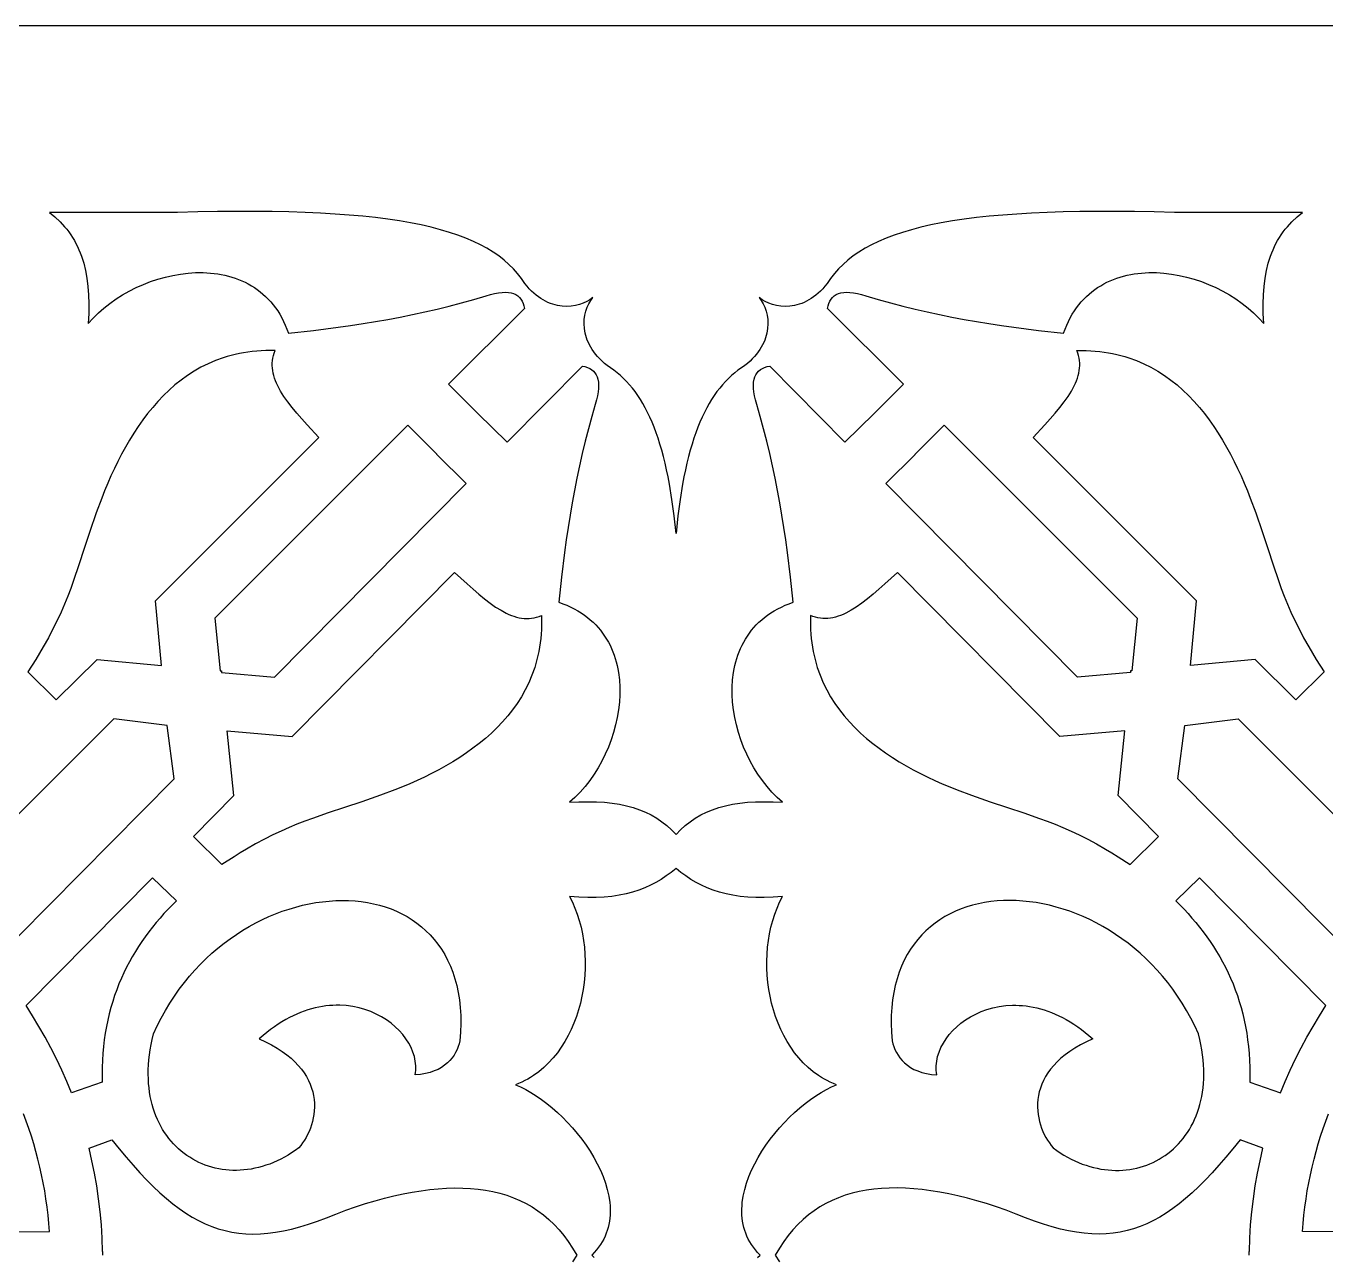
# Model space of a CAD drawing. Extents: x -54 to 62, y -138 to -98.
# Drawn here: x 20.18 to 41.47, y -118.33 to -98.2 of the extents above; entities that cross this region are included whole.
import ezdxf

# ---------------------------------------------------------------- set-up
doc = ezdxf.new("R2010")
doc.units = 0
doc.header["$MEASUREMENT"] = 0
doc.layers.add('LAYER_1', color=18, linetype='CONTINUOUS')

msp = doc.modelspace()

# ---------------------------------------------------------------- linework, layer by layer
at = {"layer": 'LAYER_1'}
for points in [[(61.942, -98.203), (-54.476, -98.203)], [(19.037, -114.137), (22.595, -110.545), (22.605, -110.533), (22.492, -109.659), (21.618, -109.551), (21.606, -109.561), (18.032, -113.138)], [(42.612, -114.137), (39.054, -110.545), (39.045, -110.533), (39.157, -109.659), (40.032, -109.551), (40.044, -109.561), (43.617, -113.138)], [(32.162, -118.373), (32.202, -118.332), (32.162, -118.29), (32.125, -118.248), (32.092, -118.205), (32.061, -118.161), (32.033, -118.116), (32.008, -118.07), (31.986, -118.023), (31.967, -117.976), (31.95, -117.928), (31.936, -117.879), (31.924, -117.83), (31.915, -117.78), (31.909, -117.729), (31.905, -117.679), (31.903, -117.627), (31.903, -117.576), (31.906, -117.524), (31.91, -117.471), (31.926, -117.366), (31.95, -117.26), (31.981, -117.154), (32.019, -117.048), (32.063, -116.943), (32.114, -116.838), (32.17, -116.735), (32.232, -116.633), (32.298, -116.533), (32.368, -116.436), (32.442, -116.341), (32.519, -116.249), (32.599, -116.161), (32.682, -116.076), (32.766, -115.996), (32.852, -115.92), (32.939, -115.849), (33.026, -115.783), (33.114, -115.723), (33.201, -115.668), (33.287, -115.62), (33.372, -115.579), (33.455, -115.545), (33.402, -115.524), (33.352, -115.501), (33.302, -115.476), (33.254, -115.45), (33.207, -115.422), (33.161, -115.393), (33.072, -115.329), (32.989, -115.26), (32.91, -115.185), (32.837, -115.104), (32.768, -115.019), (32.704, -114.93), (32.645, -114.836), (32.59, -114.738), (32.541, -114.637), (32.496, -114.533), (32.456, -114.427), (32.421, -114.318), (32.391, -114.207), (32.366, -114.094), (32.346, -113.981), (32.33, -113.866), (32.32, -113.751), (32.314, -113.635), (32.313, -113.52), (32.317, -113.406), (32.325, -113.292), (32.339, -113.18), (32.357, -113.069), (32.38, -112.96), (32.409, -112.853), (32.442, -112.75), (32.479, -112.649), (32.522, -112.552), (32.569, -112.458), (32.415, -112.47), (32.269, -112.476), (32.131, -112.476), (31.999, -112.47), (31.875, -112.458), (31.756, -112.441), (31.644, -112.418), (31.537, -112.391), (31.435, -112.358), (31.337, -112.32), (31.244, -112.277), (31.154, -112.231), (31.068, -112.179), (30.984, -112.124), (30.903, -112.065), (30.825, -112.001), (30.746, -112.065), (30.665, -112.124), (30.581, -112.179), (30.495, -112.231), (30.406, -112.277), (30.312, -112.32), (30.215, -112.358), (30.113, -112.391), (30.006, -112.418), (29.893, -112.441), (29.775, -112.458), (29.65, -112.47), (29.519, -112.476), (29.38, -112.476), (29.234, -112.47), (29.08, -112.458), (29.127, -112.552), (29.17, -112.649), (29.208, -112.75), (29.241, -112.853), (29.269, -112.96), (29.292, -113.069), (29.31, -113.18), (29.324, -113.292), (29.333, -113.406), (29.337, -113.52), (29.336, -113.635), (29.33, -113.751), (29.319, -113.866), (29.304, -113.981), (29.283, -114.094), (29.258, -114.207), (29.228, -114.318), (29.193, -114.427), (29.153, -114.533), (29.109, -114.637), (29.059, -114.738), (29.005, -114.836), (28.946, -114.93), (28.882, -115.019), (28.813, -115.104), (28.739, -115.185), (28.66, -115.26), (28.577, -115.329), (28.489, -115.393), (28.443, -115.422), (28.396, -115.45), (28.347, -115.476), (28.298, -115.501), (28.247, -115.524), (28.195, -115.545), (28.278, -115.579), (28.363, -115.62), (28.449, -115.668), (28.536, -115.723), (28.623, -115.783), (28.71, -115.849), (28.797, -115.92), (28.883, -115.996), (28.967, -116.076), (29.05, -116.161), (29.13, -116.249), (29.207, -116.341), (29.281, -116.436), (29.352, -116.533), (29.418, -116.633), (29.479, -116.735), (29.535, -116.838), (29.586, -116.943), (29.631, -117.048), (29.669, -117.154), (29.7, -117.26), (29.723, -117.366), (29.739, -117.471), (29.744, -117.524), (29.746, -117.576), (29.747, -117.627), (29.745, -117.679), (29.74, -117.729), (29.734, -117.78), (29.725, -117.83), (29.713, -117.879), (29.699, -117.928), (29.682, -117.976), (29.663, -118.023), (29.641, -118.07), (29.616, -118.116), (29.588, -118.161), (29.558, -118.205), (29.524, -118.248), (29.487, -118.29), (29.448, -118.332), (29.487, -118.373)], [(19.948, -117.953), (20.564, -117.949), (20.554, -117.814), (20.541, -117.68), (20.525, -117.547), (20.506, -117.414), (20.485, -117.282), (20.461, -117.151), (20.435, -117.021), (20.406, -116.892), (20.375, -116.764), (20.342, -116.637), (20.306, -116.511), (20.267, -116.386), (20.226, -116.262), (20.183, -116.138), (20.138, -116.017)], [(41.701, -117.953), (41.085, -117.949), (41.095, -117.814), (41.109, -117.68), (41.125, -117.547), (41.143, -117.414), (41.164, -117.282), (41.188, -117.151), (41.214, -117.021), (41.243, -116.892), (41.274, -116.764), (41.308, -116.637), (41.344, -116.511), (41.382, -116.386), (41.423, -116.262), (41.466, -116.138), (41.512, -116.017)], [(21.435, -118.332), (21.435, -118.331), (21.436, -118.273), (21.434, -118.273), (21.427, -118.055), (21.413, -117.839), (21.394, -117.624), (21.368, -117.412), (21.337, -117.201), (21.301, -116.993), (21.259, -116.787), (21.212, -116.584), (21.586, -116.448), (21.704, -116.593), (21.82, -116.731), (21.933, -116.862), (22.045, -116.985), (22.155, -117.101), (22.264, -117.209), (22.371, -117.311), (22.478, -117.405), (22.584, -117.492), (22.69, -117.572), (22.795, -117.644), (22.901, -117.71), (23.007, -117.768), (23.113, -117.82), (23.221, -117.864), (23.329, -117.902), (23.439, -117.933), (23.55, -117.957), (23.663, -117.974), (23.779, -117.984), (23.896, -117.988), (24.017, -117.985), (24.14, -117.975), (24.266, -117.959), (24.395, -117.936), (24.528, -117.907), (24.665, -117.871), (24.806, -117.828), (24.951, -117.779), (25.101, -117.724), (25.255, -117.663), (25.415, -117.595), (25.578, -117.54), (25.739, -117.489), (25.898, -117.443), (26.053, -117.401), (26.206, -117.364), (26.357, -117.331), (26.505, -117.303), (26.65, -117.28), (26.792, -117.261), (26.931, -117.247), (27.068, -117.238), (27.202, -117.234), (27.332, -117.236), (27.46, -117.242), (27.585, -117.254), (27.706, -117.271), (27.825, -117.293), (27.94, -117.321), (28.052, -117.354), (28.161, -117.393), (28.267, -117.438), (28.369, -117.489), (28.468, -117.545), (28.563, -117.608), (28.655, -117.676), (28.744, -117.751), (28.828, -117.832), (28.91, -117.919), (28.987, -118.012), (29.061, -118.112), (29.132, -118.219), (29.198, -118.332), (29.132, -118.445)], [(40.214, -118.332), (40.214, -118.331), (40.213, -118.273), (40.215, -118.273), (40.223, -118.055), (40.236, -117.839), (40.256, -117.624), (40.281, -117.412), (40.312, -117.201), (40.348, -116.993), (40.39, -116.787), (40.438, -116.584), (40.063, -116.448), (39.945, -116.593), (39.829, -116.731), (39.716, -116.862), (39.604, -116.985), (39.494, -117.101), (39.385, -117.209), (39.278, -117.311), (39.171, -117.405), (39.065, -117.492), (38.96, -117.572), (38.854, -117.644), (38.749, -117.71), (38.643, -117.768), (38.536, -117.82), (38.429, -117.864), (38.32, -117.902), (38.211, -117.933), (38.099, -117.957), (37.986, -117.974), (37.871, -117.984), (37.753, -117.988), (37.633, -117.985), (37.51, -117.975), (37.384, -117.959), (37.254, -117.936), (37.121, -117.907), (36.984, -117.871), (36.843, -117.828), (36.698, -117.779), (36.548, -117.724), (36.394, -117.663), (36.234, -117.595), (36.071, -117.54), (35.91, -117.489), (35.752, -117.443), (35.596, -117.401), (35.443, -117.364), (35.292, -117.331), (35.145, -117.303), (35, -117.28), (34.857, -117.261), (34.718, -117.247), (34.581, -117.238), (34.448, -117.234), (34.317, -117.236), (34.189, -117.242), (34.064, -117.254), (33.943, -117.271), (33.824, -117.293), (33.709, -117.321), (33.597, -117.354), (33.488, -117.393), (33.383, -117.438), (33.28, -117.489), (33.182, -117.545), (33.086, -117.608), (32.994, -117.676), (32.906, -117.751), (32.821, -117.832), (32.74, -117.919), (32.662, -118.012), (32.588, -118.112), (32.518, -118.219), (32.451, -118.332), (32.518, -118.445)]]:
    msp.add_lwpolyline(points, dxfattribs=at)
for points in [[(30.825, -111.446), (30.898, -111.37), (30.976, -111.3), (31.056, -111.235), (31.141, -111.177), (31.23, -111.125), (31.324, -111.078), (31.422, -111.038), (31.526, -111.003), (31.634, -110.973), (31.749, -110.949), (31.869, -110.931), (31.995, -110.917), (32.128, -110.91), (32.268, -110.907), (32.414, -110.909), (32.568, -110.917), (32.48, -110.837), (32.395, -110.751), (32.315, -110.659), (32.239, -110.561), (32.167, -110.459), (32.101, -110.353), (32.039, -110.243), (31.983, -110.129), (31.932, -110.012), (31.886, -109.893), (31.847, -109.772), (31.813, -109.65), (31.786, -109.526), (31.765, -109.403), (31.751, -109.279), (31.744, -109.155), (31.744, -109.033), (31.751, -108.912), (31.766, -108.793), (31.777, -108.734), (31.789, -108.676), (31.803, -108.619), (31.82, -108.562), (31.838, -108.507), (31.859, -108.452), (31.881, -108.398), (31.906, -108.346), (31.933, -108.294), (31.962, -108.243), (31.993, -108.194), (32.026, -108.146), (32.062, -108.099), (32.1, -108.054), (32.14, -108.01), (32.183, -107.968), (32.228, -107.927), (32.276, -107.888), (32.325, -107.85), (32.378, -107.815), (32.433, -107.781), (32.49, -107.749), (32.55, -107.719), (32.612, -107.691), (32.677, -107.665), (32.745, -107.641), (32.701, -107.232), (32.651, -106.824), (32.623, -106.621), (32.593, -106.418), (32.56, -106.215), (32.526, -106.012), (32.488, -105.81), (32.448, -105.608), (32.406, -105.406), (32.36, -105.204), (32.312, -105.003), (32.26, -104.802), (32.205, -104.601), (32.147, -104.401), (32.126, -104.328), (32.11, -104.26), (32.099, -104.197), (32.093, -104.138), (32.092, -104.084), (32.095, -104.035), (32.103, -103.99), (32.115, -103.95), (32.132, -103.914), (32.152, -103.882), (32.177, -103.854), (32.206, -103.83), (32.239, -103.81), (32.275, -103.794), (32.315, -103.782), (32.359, -103.774), (33.592, -105.021), (34.071, -104.549), (34.074, -104.546), (34.549, -104.069), (33.308, -102.829), (33.317, -102.786), (33.329, -102.746), (33.345, -102.71), (33.365, -102.677), (33.389, -102.649), (33.417, -102.624), (33.449, -102.603), (33.485, -102.587), (33.526, -102.575), (33.571, -102.568), (33.62, -102.565), (33.674, -102.566), (33.732, -102.573), (33.796, -102.584), (33.863, -102.6), (33.936, -102.621), (34.136, -102.68), (34.337, -102.736), (34.538, -102.789), (34.739, -102.839), (34.94, -102.885), (35.141, -102.929), (35.343, -102.97), (35.545, -103.008), (35.748, -103.044), (35.95, -103.078), (36.153, -103.109), (36.357, -103.138), (36.764, -103.19), (37.173, -103.236), (37.197, -103.168), (37.223, -103.104), (37.252, -103.041), (37.282, -102.982), (37.315, -102.925), (37.349, -102.87), (37.385, -102.818), (37.422, -102.768), (37.462, -102.721), (37.503, -102.676), (37.545, -102.634), (37.59, -102.593), (37.635, -102.556), (37.682, -102.52), (37.73, -102.487), (37.78, -102.456), (37.83, -102.427), (37.882, -102.401), (37.935, -102.376), (37.989, -102.354), (38.044, -102.334), (38.099, -102.316), (38.156, -102.3), (38.213, -102.286), (38.271, -102.274), (38.33, -102.264), (38.449, -102.249), (38.57, -102.243), (38.693, -102.243), (38.816, -102.251), (38.94, -102.266), (39.063, -102.287), (39.187, -102.315), (39.309, -102.349), (39.43, -102.389), (39.548, -102.436), (39.665, -102.487), (39.778, -102.544), (39.888, -102.606), (39.994, -102.674), (40.096, -102.746), (40.193, -102.822), (40.285, -102.903), (40.37, -102.988), (40.45, -103.076), (40.443, -102.912), (40.441, -102.756), (40.446, -102.607), (40.457, -102.467), (40.473, -102.333), (40.496, -102.207), (40.525, -102.087), (40.561, -101.974), (40.581, -101.92), (40.603, -101.867), (40.626, -101.815), (40.651, -101.765), (40.678, -101.716), (40.707, -101.669), (40.737, -101.623), (40.769, -101.577), (40.802, -101.533), (40.837, -101.491), (40.913, -101.408), (40.996, -101.33), (41.086, -101.255), (38.989, -101.255), (38.655, -101.247), (38.333, -101.242), (38.023, -101.239), (37.725, -101.239), (37.439, -101.242), (37.164, -101.248), (36.901, -101.257), (36.648, -101.268), (36.407, -101.283), (36.175, -101.3), (35.955, -101.319), (35.744, -101.342), (35.543, -101.368), (35.352, -101.396), (35.17, -101.428), (34.998, -101.462), (34.834, -101.499), (34.679, -101.54), (34.533, -101.583), (34.395, -101.629), (34.265, -101.678), (34.143, -101.731), (34.028, -101.786), (33.921, -101.844), (33.821, -101.906), (33.727, -101.97), (33.641, -102.038), (33.561, -102.108), (33.487, -102.182), (33.419, -102.259), (33.357, -102.339), (33.3, -102.422), (33.264, -102.466), (33.228, -102.507), (33.191, -102.545), (33.153, -102.579), (33.115, -102.611), (33.077, -102.64), (33.038, -102.666), (33, -102.69), (32.961, -102.711), (32.922, -102.73), (32.883, -102.746), (32.844, -102.759), (32.805, -102.771), (32.766, -102.78), (32.69, -102.792), (32.615, -102.796), (32.543, -102.793), (32.473, -102.783), (32.407, -102.766), (32.345, -102.745), (32.287, -102.718), (32.234, -102.687), (32.187, -102.652), (32.222, -102.699), (32.253, -102.752), (32.279, -102.81), (32.3, -102.873), (32.316, -102.939), (32.326, -103.009), (32.329, -103.081), (32.324, -103.156), (32.312, -103.232), (32.303, -103.271), (32.291, -103.309), (32.277, -103.348), (32.261, -103.387), (32.242, -103.426), (32.221, -103.465), (32.197, -103.504), (32.171, -103.542), (32.141, -103.58), (32.109, -103.618), (32.074, -103.655), (32.037, -103.692), (31.996, -103.728), (31.952, -103.764), (31.895, -103.801), (31.84, -103.841), (31.787, -103.883), (31.734, -103.927), (31.684, -103.975), (31.634, -104.025), (31.586, -104.078), (31.54, -104.133), (31.495, -104.192), (31.451, -104.254), (31.408, -104.319), (31.367, -104.387), (31.328, -104.458), (31.289, -104.532), (31.252, -104.61), (31.216, -104.691), (31.182, -104.776), (31.149, -104.865), (31.117, -104.956), (31.087, -105.052), (31.058, -105.152), (31.03, -105.255), (31.004, -105.362), (30.979, -105.473), (30.955, -105.588), (30.933, -105.708), (30.892, -105.959), (30.856, -106.227), (30.825, -106.514), (30.794, -106.227), (30.758, -105.959), (30.717, -105.708), (30.694, -105.588), (30.67, -105.473), (30.645, -105.362), (30.619, -105.255), (30.591, -105.152), (30.562, -105.052), (30.532, -104.956), (30.5, -104.865), (30.467, -104.776), (30.433, -104.691), (30.397, -104.61), (30.36, -104.532), (30.322, -104.458), (30.282, -104.387), (30.241, -104.319), (30.199, -104.254), (30.155, -104.192), (30.11, -104.133), (30.063, -104.078), (30.015, -104.025), (29.966, -103.975), (29.915, -103.927), (29.863, -103.883), (29.809, -103.841), (29.754, -103.801), (29.698, -103.764), (29.654, -103.728), (29.613, -103.692), (29.575, -103.655), (29.54, -103.618), (29.508, -103.58), (29.479, -103.542), (29.452, -103.504), (29.428, -103.465), (29.407, -103.426), (29.389, -103.387), (29.372, -103.348), (29.358, -103.309), (29.347, -103.271), (29.337, -103.232), (29.325, -103.156), (29.32, -103.081), (29.323, -103.009), (29.333, -102.939), (29.349, -102.873), (29.37, -102.81), (29.397, -102.752), (29.428, -102.699), (29.462, -102.652), (29.415, -102.687), (29.362, -102.718), (29.304, -102.745), (29.242, -102.766), (29.176, -102.783), (29.106, -102.793), (29.034, -102.796), (28.959, -102.792), (28.883, -102.78), (28.844, -102.771), (28.806, -102.759), (28.767, -102.746), (28.728, -102.73), (28.689, -102.711), (28.65, -102.69), (28.611, -102.666), (28.572, -102.64), (28.534, -102.611), (28.496, -102.579), (28.459, -102.545), (28.422, -102.507), (28.385, -102.466), (28.349, -102.422), (28.293, -102.339), (28.23, -102.259), (28.163, -102.182), (28.089, -102.108), (28.008, -102.038), (27.922, -101.97), (27.829, -101.906), (27.728, -101.844), (27.621, -101.786), (27.507, -101.731), (27.384, -101.678), (27.254, -101.629), (27.116, -101.583), (26.97, -101.54), (26.815, -101.499), (26.651, -101.462), (26.479, -101.428), (26.297, -101.396), (26.106, -101.368), (25.905, -101.342), (25.695, -101.319), (25.474, -101.3), (25.243, -101.283), (25.001, -101.268), (24.749, -101.257), (24.485, -101.248), (24.21, -101.242), (23.924, -101.239), (23.626, -101.239), (23.316, -101.242), (22.994, -101.247), (22.66, -101.255), (20.564, -101.255), (20.654, -101.33), (20.736, -101.408), (20.812, -101.491), (20.847, -101.533), (20.881, -101.577), (20.913, -101.623), (20.943, -101.669), (20.971, -101.716), (20.998, -101.765), (21.023, -101.815), (21.046, -101.867), (21.068, -101.92), (21.088, -101.974), (21.124, -102.087), (21.153, -102.207), (21.176, -102.333), (21.193, -102.467), (21.203, -102.607), (21.208, -102.756), (21.207, -102.912), (21.2, -103.076), (21.279, -102.988), (21.365, -102.903), (21.456, -102.822), (21.553, -102.746), (21.655, -102.674), (21.761, -102.606), (21.871, -102.544), (21.985, -102.487), (22.101, -102.436), (22.22, -102.389), (22.34, -102.349), (22.463, -102.315), (22.586, -102.287), (22.71, -102.266), (22.833, -102.251), (22.957, -102.243), (23.079, -102.243), (23.2, -102.249), (23.319, -102.264), (23.378, -102.274), (23.436, -102.286), (23.493, -102.3), (23.55, -102.316), (23.606, -102.334), (23.661, -102.354), (23.714, -102.376), (23.767, -102.401), (23.819, -102.427), (23.87, -102.456), (23.919, -102.487), (23.967, -102.52), (24.014, -102.556), (24.06, -102.593), (24.104, -102.634), (24.146, -102.676), (24.187, -102.721), (24.227, -102.768), (24.265, -102.818), (24.301, -102.87), (24.335, -102.925), (24.367, -102.982), (24.398, -103.041), (24.426, -103.104), (24.452, -103.168), (24.477, -103.236), (24.885, -103.19), (25.293, -103.138), (25.496, -103.109), (25.699, -103.078), (25.901, -103.044), (26.104, -103.008), (26.306, -102.97), (26.508, -102.929), (26.709, -102.885), (26.911, -102.839), (27.112, -102.789), (27.312, -102.736), (27.513, -102.68), (27.713, -102.621), (27.786, -102.6), (27.854, -102.584), (27.917, -102.573), (27.975, -102.566), (28.029, -102.565), (28.079, -102.568), (28.123, -102.575), (28.164, -102.587), (28.2, -102.603), (28.232, -102.624), (28.26, -102.649), (28.284, -102.677), (28.304, -102.71), (28.32, -102.746), (28.333, -102.786), (28.341, -102.829), (27.101, -104.069), (27.576, -104.546), (27.579, -104.549), (28.057, -105.021), (29.291, -103.774), (29.334, -103.782), (29.374, -103.794), (29.411, -103.81), (29.443, -103.83), (29.472, -103.854), (29.497, -103.882), (29.517, -103.914), (29.534, -103.95), (29.546, -103.99), (29.554, -104.035), (29.557, -104.084), (29.556, -104.138), (29.55, -104.197), (29.539, -104.26), (29.523, -104.328), (29.503, -104.401), (29.444, -104.601), (29.389, -104.802), (29.338, -105.003), (29.289, -105.204), (29.244, -105.406), (29.201, -105.608), (29.161, -105.81), (29.124, -106.012), (29.089, -106.215), (29.057, -106.418), (29.026, -106.621), (28.998, -106.824), (28.948, -107.232), (28.905, -107.641), (28.972, -107.665), (29.037, -107.691), (29.1, -107.719), (29.159, -107.749), (29.217, -107.781), (29.272, -107.815), (29.324, -107.85), (29.374, -107.888), (29.421, -107.927), (29.466, -107.968), (29.509, -108.01), (29.549, -108.054), (29.587, -108.099), (29.623, -108.146), (29.656, -108.194), (29.688, -108.243), (29.717, -108.294), (29.744, -108.346), (29.768, -108.398), (29.791, -108.452), (29.811, -108.507), (29.83, -108.562), (29.846, -108.619), (29.86, -108.676), (29.873, -108.734), (29.883, -108.793), (29.898, -108.912), (29.905, -109.033), (29.905, -109.155), (29.898, -109.279), (29.884, -109.403), (29.863, -109.526), (29.836, -109.65), (29.803, -109.772), (29.763, -109.893), (29.718, -110.012), (29.667, -110.129), (29.61, -110.243), (29.549, -110.353), (29.482, -110.459), (29.411, -110.561), (29.335, -110.659), (29.254, -110.751), (29.17, -110.837), (29.081, -110.917), (29.235, -110.909), (29.382, -110.907), (29.521, -110.91), (29.654, -110.917), (29.78, -110.931), (29.901, -110.949), (30.015, -110.973), (30.124, -111.003), (30.227, -111.038), (30.325, -111.078), (30.419, -111.125), (30.508, -111.177), (30.593, -111.235), (30.674, -111.3), (30.751, -111.37)], [(20.211, -108.779), (20.673, -109.24), (21.342, -108.576), (22.4, -108.677), (22.299, -107.616), (24.975, -104.94), (24.784, -104.736), (24.696, -104.638), (24.613, -104.543), (24.537, -104.45), (24.467, -104.359), (24.404, -104.27), (24.349, -104.183), (24.303, -104.097), (24.283, -104.055), (24.265, -104.013), (24.25, -103.971), (24.237, -103.929), (24.227, -103.888), (24.22, -103.847), (24.215, -103.805), (24.212, -103.765), (24.213, -103.724), (24.217, -103.683), (24.223, -103.642), (24.233, -103.601), (24.245, -103.561), (24.261, -103.52), (24.184, -103.518), (24.107, -103.519), (24.032, -103.522), (23.958, -103.527), (23.885, -103.534), (23.814, -103.543), (23.743, -103.554), (23.674, -103.567), (23.606, -103.581), (23.54, -103.598), (23.474, -103.616), (23.409, -103.636), (23.284, -103.682), (23.162, -103.734), (23.045, -103.792), (22.933, -103.856), (22.824, -103.926), (22.719, -104.002), (22.619, -104.082), (22.522, -104.167), (22.429, -104.257), (22.339, -104.351), (22.254, -104.449), (22.171, -104.55), (22.092, -104.655), (22.016, -104.762), (21.944, -104.872), (21.875, -104.985), (21.808, -105.1), (21.745, -105.216), (21.684, -105.334), (21.626, -105.453), (21.57, -105.573), (21.518, -105.693), (21.467, -105.814), (21.419, -105.935), (21.33, -106.174), (21.224, -106.48), (21.132, -106.762), (21.045, -107.029), (20.958, -107.287), (20.912, -107.415), (20.863, -107.543), (20.81, -107.673), (20.753, -107.805), (20.69, -107.94), (20.621, -108.079), (20.545, -108.222), (20.461, -108.371), (20.338, -108.577)], [(41.439, -108.779), (40.977, -109.24), (40.308, -108.576), (39.249, -108.677), (39.35, -107.616), (36.674, -104.94), (36.865, -104.736), (36.953, -104.638), (37.036, -104.543), (37.113, -104.45), (37.183, -104.359), (37.245, -104.27), (37.3, -104.183), (37.347, -104.097), (37.366, -104.055), (37.384, -104.013), (37.399, -103.971), (37.412, -103.929), (37.422, -103.888), (37.43, -103.847), (37.435, -103.805), (37.437, -103.765), (37.436, -103.724), (37.433, -103.683), (37.426, -103.642), (37.417, -103.601), (37.404, -103.561), (37.388, -103.52), (37.466, -103.518), (37.542, -103.519), (37.617, -103.522), (37.691, -103.527), (37.764, -103.534), (37.836, -103.543), (37.906, -103.554), (37.975, -103.567), (38.043, -103.581), (38.11, -103.598), (38.175, -103.616), (38.24, -103.636), (38.366, -103.682), (38.487, -103.734), (38.604, -103.792), (38.717, -103.856), (38.825, -103.926), (38.93, -104.002), (39.031, -104.082), (39.127, -104.167), (39.22, -104.257), (39.31, -104.351), (39.396, -104.449), (39.478, -104.55), (39.557, -104.655), (39.633, -104.762), (39.705, -104.872), (39.775, -104.985), (39.841, -105.1), (39.905, -105.216), (39.965, -105.334), (40.023, -105.453), (40.079, -105.573), (40.132, -105.693), (40.182, -105.814), (40.23, -105.935), (40.32, -106.174), (40.425, -106.48), (40.517, -106.762), (40.604, -107.029), (40.691, -107.287), (40.737, -107.415), (40.786, -107.543), (40.839, -107.673), (40.896, -107.805), (40.959, -107.94), (41.028, -108.079), (41.104, -108.222), (41.188, -108.371), (41.311, -108.577)], [(26.91, -105.221), (26.907, -105.218), (26.432, -104.743), (23.272, -107.899), (23.357, -108.763), (23.379, -108.766), (23.38, -108.764), (23.381, -108.766), (23.383, -108.766), (23.381, -108.768), (23.383, -108.79), (24.248, -108.87), (27.388, -105.694)], [(34.739, -105.221), (34.742, -105.218), (35.218, -104.743), (38.377, -107.899), (38.292, -108.763), (38.27, -108.766), (38.269, -108.764), (38.269, -108.766), (38.267, -108.766), (38.268, -108.768), (38.266, -108.79), (37.401, -108.87), (34.261, -105.694)], [(23.384, -111.936), (22.921, -111.476), (23.581, -110.804), (23.475, -109.746), (24.536, -109.841), (27.198, -107.151), (27.403, -107.341), (27.501, -107.428), (27.597, -107.511), (27.691, -107.587), (27.782, -107.656), (27.871, -107.719), (27.959, -107.773), (28.045, -107.819), (28.087, -107.839), (28.129, -107.856), (28.171, -107.871), (28.213, -107.884), (28.254, -107.894), (28.295, -107.901), (28.337, -107.906), (28.378, -107.908), (28.418, -107.907), (28.459, -107.903), (28.5, -107.896), (28.541, -107.887), (28.581, -107.874), (28.622, -107.858), (28.624, -107.935), (28.623, -108.012), (28.621, -108.087), (28.616, -108.161), (28.61, -108.234), (28.601, -108.305), (28.591, -108.376), (28.578, -108.445), (28.564, -108.513), (28.548, -108.58), (28.53, -108.646), (28.51, -108.71), (28.465, -108.836), (28.414, -108.958), (28.356, -109.075), (28.292, -109.188), (28.223, -109.297), (28.148, -109.402), (28.068, -109.503), (27.984, -109.6), (27.894, -109.694), (27.801, -109.784), (27.704, -109.87), (27.603, -109.953), (27.499, -110.033), (27.391, -110.109), (27.282, -110.182), (27.169, -110.252), (27.055, -110.319), (26.939, -110.383), (26.821, -110.444), (26.703, -110.503), (26.583, -110.559), (26.463, -110.613), (26.343, -110.664), (26.222, -110.712), (25.983, -110.803), (25.678, -110.91), (25.396, -111.004), (25.13, -111.092), (24.872, -111.181), (24.745, -111.228), (24.616, -111.277), (24.487, -111.331), (24.356, -111.389), (24.221, -111.452), (24.083, -111.521), (23.939, -111.598), (23.791, -111.683), (23.687, -111.745), (23.586, -111.808)], [(38.265, -111.936), (38.728, -111.476), (38.068, -110.804), (38.175, -109.746), (37.113, -109.841), (34.452, -107.151), (34.246, -107.341), (34.148, -107.428), (34.052, -107.511), (33.959, -107.587), (33.867, -107.656), (33.778, -107.719), (33.691, -107.773), (33.605, -107.819), (33.562, -107.839), (33.52, -107.856), (33.478, -107.871), (33.437, -107.884), (33.395, -107.894), (33.354, -107.901), (33.313, -107.906), (33.272, -107.908), (33.231, -107.907), (33.19, -107.903), (33.149, -107.896), (33.109, -107.887), (33.068, -107.874), (33.027, -107.858), (33.025, -107.935), (33.026, -108.012), (33.028, -108.087), (33.033, -108.161), (33.039, -108.234), (33.048, -108.305), (33.059, -108.376), (33.071, -108.445), (33.085, -108.513), (33.102, -108.58), (33.12, -108.646), (33.139, -108.71), (33.184, -108.836), (33.236, -108.958), (33.293, -109.075), (33.357, -109.188), (33.426, -109.297), (33.501, -109.402), (33.581, -109.503), (33.666, -109.6), (33.755, -109.694), (33.848, -109.784), (33.946, -109.87), (34.046, -109.953), (34.151, -110.033), (34.258, -110.109), (34.368, -110.182), (34.48, -110.252), (34.594, -110.319), (34.71, -110.383), (34.828, -110.444), (34.947, -110.503), (35.066, -110.559), (35.186, -110.613), (35.307, -110.664), (35.427, -110.712), (35.666, -110.803), (35.971, -110.91), (36.253, -111.004), (36.519, -111.092), (36.777, -111.181), (36.905, -111.228), (37.033, -111.277), (37.162, -111.331), (37.294, -111.389), (37.428, -111.452), (37.567, -111.521), (37.71, -111.598), (37.859, -111.683), (37.962, -111.745), (38.064, -111.808)], [(22.253, -112.154), (22.642, -112.532), (22.505, -112.67), (22.439, -112.741), (22.374, -112.814), (22.311, -112.888), (22.25, -112.963), (22.19, -113.04), (22.132, -113.118), (22.076, -113.198), (22.022, -113.279), (21.97, -113.362), (21.92, -113.446), (21.872, -113.532), (21.827, -113.62), (21.783, -113.709), (21.741, -113.8), (21.702, -113.892), (21.666, -113.987), (21.631, -114.083), (21.599, -114.18), (21.57, -114.28), (21.543, -114.381), (21.519, -114.485), (21.497, -114.59), (21.478, -114.697), (21.462, -114.805), (21.449, -114.916), (21.438, -115.029), (21.431, -115.143), (21.426, -115.26), (21.425, -115.379), (21.427, -115.499), (20.923, -115.677), (20.847, -115.488), (20.766, -115.303), (20.679, -115.12), (20.587, -114.939), (20.492, -114.762), (20.392, -114.587), (20.288, -114.414), (20.18, -114.245)], [(39.396, -112.154), (39.008, -112.532), (39.145, -112.67), (39.211, -112.741), (39.275, -112.814), (39.338, -112.888), (39.4, -112.963), (39.459, -113.04), (39.517, -113.118), (39.573, -113.198), (39.627, -113.279), (39.679, -113.362), (39.729, -113.446), (39.777, -113.532), (39.823, -113.62), (39.866, -113.709), (39.908, -113.8), (39.947, -113.892), (39.984, -113.987), (40.018, -114.083), (40.05, -114.18), (40.08, -114.28), (40.106, -114.381), (40.131, -114.485), (40.152, -114.59), (40.171, -114.697), (40.187, -114.805), (40.201, -114.916), (40.211, -115.029), (40.218, -115.143), (40.223, -115.26), (40.224, -115.379), (40.222, -115.499), (40.726, -115.677), (40.802, -115.488), (40.884, -115.303), (40.97, -115.12), (41.062, -114.939), (41.158, -114.762), (41.258, -114.587), (41.361, -114.414), (41.469, -114.245)], [(26.553, -115.382), (26.559, -115.345), (26.562, -115.308), (26.564, -115.271), (26.563, -115.233), (26.56, -115.195), (26.555, -115.158), (26.54, -115.082), (26.516, -115.007), (26.485, -114.934), (26.447, -114.861), (26.402, -114.791), (26.35, -114.722), (26.292, -114.657), (26.227, -114.594), (26.157, -114.536), (26.082, -114.481), (26.001, -114.431), (25.916, -114.385), (25.826, -114.345), (25.731, -114.311), (25.633, -114.283), (25.531, -114.262), (25.425, -114.248), (25.317, -114.241), (25.261, -114.241), (25.205, -114.243), (25.149, -114.247), (25.091, -114.253), (25.033, -114.261), (24.975, -114.271), (24.916, -114.284), (24.857, -114.299), (24.797, -114.317), (24.737, -114.337), (24.677, -114.36), (24.616, -114.385), (24.555, -114.413), (24.493, -114.443), (24.432, -114.477), (24.37, -114.513), (24.309, -114.552), (24.247, -114.594), (24.185, -114.639), (24.123, -114.687), (24.061, -114.738), (23.999, -114.792), (24.104, -114.84), (24.202, -114.89), (24.292, -114.942), (24.375, -114.996), (24.451, -115.052), (24.52, -115.109), (24.582, -115.167), (24.639, -115.226), (24.689, -115.286), (24.733, -115.347), (24.772, -115.409), (24.805, -115.471), (24.833, -115.534), (24.856, -115.597), (24.875, -115.66), (24.888, -115.722), (24.897, -115.785), (24.902, -115.847), (24.903, -115.908), (24.9, -115.969), (24.894, -116.028), (24.884, -116.087), (24.871, -116.144), (24.855, -116.2), (24.836, -116.254), (24.815, -116.307), (24.792, -116.357), (24.766, -116.406), (24.739, -116.453), (24.71, -116.497), (24.679, -116.538), (24.648, -116.577), (24.589, -116.619), (24.53, -116.659), (24.471, -116.696), (24.411, -116.73), (24.351, -116.762), (24.291, -116.791), (24.231, -116.818), (24.17, -116.842), (24.109, -116.863), (24.048, -116.882), (23.988, -116.898), (23.927, -116.912), (23.866, -116.924), (23.806, -116.933), (23.746, -116.939), (23.686, -116.943), (23.626, -116.945), (23.567, -116.945), (23.508, -116.942), (23.45, -116.937), (23.392, -116.929), (23.336, -116.919), (23.279, -116.907), (23.224, -116.893), (23.169, -116.876), (23.115, -116.858), (23.062, -116.837), (23.01, -116.814), (22.959, -116.789), (22.909, -116.761), (22.861, -116.732), (22.813, -116.7), (22.767, -116.667), (22.722, -116.631), (22.678, -116.594), (22.636, -116.554), (22.596, -116.512), (22.557, -116.469), (22.519, -116.423), (22.483, -116.376), (22.449, -116.326), (22.417, -116.275), (22.386, -116.222), (22.358, -116.167), (22.331, -116.11), (22.306, -116.052), (22.283, -115.991), (22.263, -115.929), (22.244, -115.865), (22.228, -115.8), (22.214, -115.733), (22.203, -115.664), (22.194, -115.593), (22.187, -115.521), (22.183, -115.447), (22.181, -115.371), (22.182, -115.294), (22.186, -115.216), (22.192, -115.135), (22.201, -115.054), (22.213, -114.97), (22.228, -114.886), (22.246, -114.8), (22.267, -114.712), (22.328, -114.579), (22.394, -114.451), (22.463, -114.326), (22.535, -114.206), (22.611, -114.09), (22.69, -113.977), (22.773, -113.869), (22.858, -113.765), (22.946, -113.665), (23.037, -113.569), (23.13, -113.477), (23.225, -113.39), (23.322, -113.306), (23.422, -113.227), (23.523, -113.152), (23.626, -113.081), (23.73, -113.014), (23.835, -112.952), (23.942, -112.893), (24.05, -112.839), (24.158, -112.789), (24.267, -112.744), (24.377, -112.702), (24.487, -112.665), (24.597, -112.633), (24.707, -112.604), (24.817, -112.58), (24.926, -112.56), (25.035, -112.545), (25.144, -112.534), (25.251, -112.527), (25.358, -112.524), (25.463, -112.526), (25.568, -112.533), (25.67, -112.543), (25.771, -112.559), (25.871, -112.578), (25.968, -112.602), (26.063, -112.631), (26.157, -112.664), (26.247, -112.701), (26.335, -112.743), (26.42, -112.79), (26.503, -112.84), (26.582, -112.896), (26.658, -112.956), (26.73, -113.02), (26.799, -113.089), (26.865, -113.163), (26.926, -113.241), (26.983, -113.324), (27.037, -113.411), (27.085, -113.503), (27.129, -113.6), (27.169, -113.701), (27.204, -113.807), (27.233, -113.918), (27.258, -114.033), (27.277, -114.153), (27.29, -114.277), (27.298, -114.407), (27.3, -114.541), (27.296, -114.68), (27.286, -114.823), (27.273, -114.871), (27.258, -114.919), (27.239, -114.967), (27.216, -115.014), (27.189, -115.06), (27.157, -115.104), (27.122, -115.147), (27.081, -115.187), (27.035, -115.225), (26.984, -115.259), (26.928, -115.291), (26.866, -115.318), (26.797, -115.341), (26.722, -115.36), (26.641, -115.374)], [(35.096, -115.382), (35.091, -115.345), (35.087, -115.308), (35.086, -115.271), (35.086, -115.233), (35.089, -115.195), (35.094, -115.158), (35.11, -115.082), (35.133, -115.007), (35.164, -114.934), (35.203, -114.861), (35.248, -114.791), (35.3, -114.722), (35.358, -114.657), (35.422, -114.594), (35.492, -114.536), (35.567, -114.481), (35.648, -114.431), (35.734, -114.385), (35.824, -114.345), (35.918, -114.311), (36.016, -114.283), (36.118, -114.262), (36.224, -114.248), (36.333, -114.241), (36.388, -114.241), (36.444, -114.243), (36.501, -114.247), (36.558, -114.253), (36.616, -114.261), (36.674, -114.271), (36.733, -114.284), (36.792, -114.299), (36.852, -114.317), (36.912, -114.337), (36.973, -114.36), (37.034, -114.385), (37.095, -114.413), (37.156, -114.443), (37.217, -114.477), (37.279, -114.513), (37.341, -114.552), (37.403, -114.594), (37.464, -114.639), (37.526, -114.687), (37.588, -114.738), (37.65, -114.792), (37.545, -114.84), (37.448, -114.89), (37.358, -114.942), (37.275, -114.996), (37.199, -115.052), (37.13, -115.109), (37.067, -115.167), (37.01, -115.226), (36.96, -115.286), (36.916, -115.347), (36.877, -115.409), (36.844, -115.471), (36.816, -115.534), (36.793, -115.597), (36.775, -115.66), (36.761, -115.722), (36.752, -115.785), (36.747, -115.847), (36.746, -115.908), (36.749, -115.969), (36.756, -116.028), (36.765, -116.087), (36.778, -116.144), (36.794, -116.2), (36.813, -116.254), (36.834, -116.307), (36.857, -116.357), (36.883, -116.406), (36.91, -116.453), (36.939, -116.497), (36.97, -116.538), (37.002, -116.577), (37.06, -116.619), (37.119, -116.659), (37.178, -116.696), (37.238, -116.73), (37.298, -116.762), (37.358, -116.791), (37.419, -116.818), (37.479, -116.842), (37.54, -116.863), (37.601, -116.882), (37.662, -116.898), (37.722, -116.912), (37.783, -116.924), (37.844, -116.933), (37.904, -116.939), (37.964, -116.943), (38.023, -116.945), (38.082, -116.945), (38.141, -116.942), (38.199, -116.937), (38.257, -116.929), (38.314, -116.919), (38.37, -116.907), (38.426, -116.893), (38.48, -116.876), (38.534, -116.858), (38.587, -116.837), (38.639, -116.814), (38.69, -116.789), (38.74, -116.761), (38.789, -116.732), (38.836, -116.7), (38.882, -116.667), (38.927, -116.631), (38.971, -116.594), (39.013, -116.554), (39.054, -116.512), (39.093, -116.469), (39.13, -116.423), (39.166, -116.376), (39.2, -116.326), (39.233, -116.275), (39.263, -116.222), (39.292, -116.167), (39.319, -116.11), (39.343, -116.052), (39.366, -115.991), (39.386, -115.929), (39.405, -115.865), (39.421, -115.8), (39.435, -115.733), (39.447, -115.664), (39.456, -115.593), (39.462, -115.521), (39.467, -115.447), (39.468, -115.371), (39.467, -115.294), (39.464, -115.216), (39.457, -115.135), (39.448, -115.054), (39.436, -114.97), (39.421, -114.886), (39.403, -114.8), (39.382, -114.712), (39.321, -114.579), (39.256, -114.451), (39.187, -114.326), (39.114, -114.206), (39.038, -114.09), (38.959, -113.977), (38.877, -113.869), (38.791, -113.765), (38.703, -113.665), (38.613, -113.569), (38.52, -113.477), (38.424, -113.39), (38.327, -113.306), (38.228, -113.227), (38.127, -113.152), (38.024, -113.081), (37.92, -113.014), (37.814, -112.952), (37.707, -112.893), (37.6, -112.839), (37.491, -112.789), (37.382, -112.744), (37.273, -112.702), (37.163, -112.665), (37.053, -112.633), (36.943, -112.604), (36.833, -112.58), (36.723, -112.56), (36.614, -112.545), (36.506, -112.534), (36.398, -112.527), (36.291, -112.524), (36.186, -112.526), (36.082, -112.533), (35.979, -112.543), (35.878, -112.559), (35.778, -112.578), (35.681, -112.602), (35.586, -112.631), (35.493, -112.664), (35.402, -112.701), (35.314, -112.743), (35.229, -112.79), (35.147, -112.84), (35.067, -112.896), (34.991, -112.956), (34.919, -113.02), (34.85, -113.089), (34.785, -113.163), (34.723, -113.241), (34.666, -113.324), (34.613, -113.411), (34.564, -113.503), (34.52, -113.6), (34.48, -113.701), (34.446, -113.807), (34.416, -113.918), (34.392, -114.033), (34.373, -114.153), (34.359, -114.277), (34.351, -114.407), (34.349, -114.541), (34.353, -114.68), (34.363, -114.823), (34.376, -114.871), (34.392, -114.919), (34.411, -114.967), (34.434, -115.014), (34.461, -115.06), (34.492, -115.104), (34.528, -115.147), (34.568, -115.187), (34.614, -115.225), (34.665, -115.259), (34.722, -115.291), (34.784, -115.318), (34.852, -115.341), (34.927, -115.36), (35.008, -115.374)]]:
    msp.add_lwpolyline(points, close=True, dxfattribs=at)

doc.saveas('drawing.dxf')
